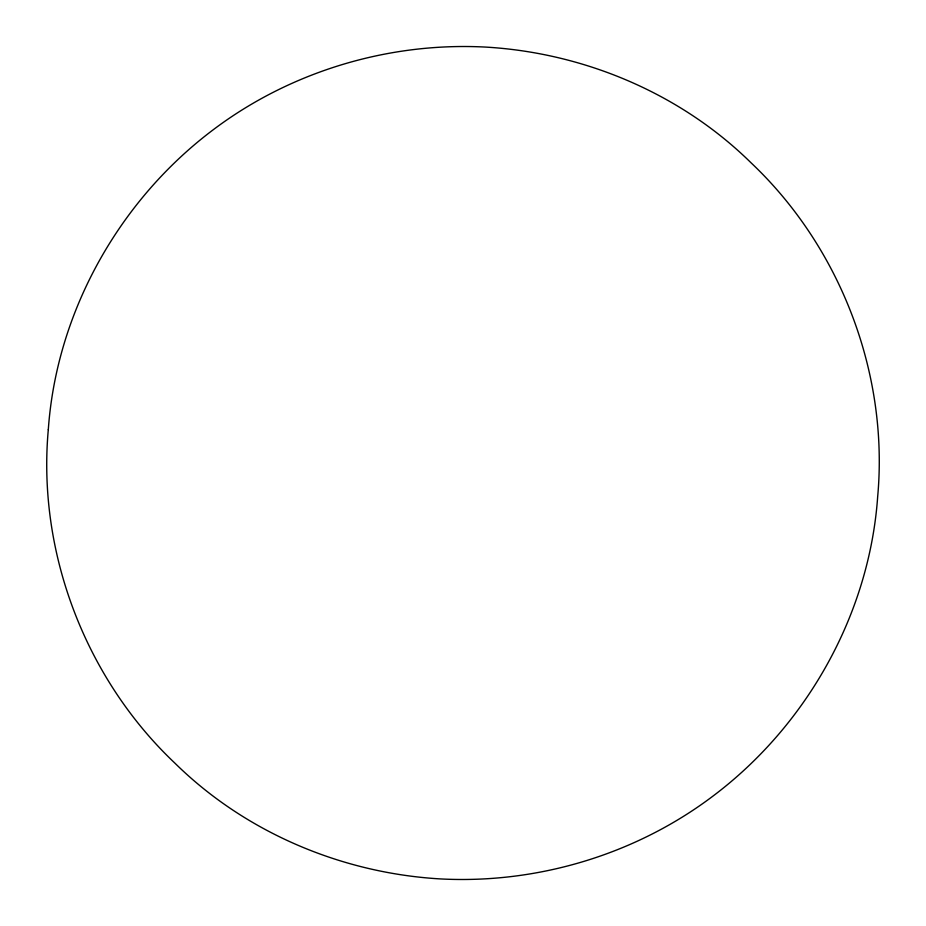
<?xml version="1.0" encoding="UTF-8"?>
<svg xmlns="http://www.w3.org/2000/svg" width="926" height="926" viewBox="0 0 926 926"><rect width="100%" height="100%" fill="white"/><g stroke="black" fill="none" stroke-linecap="round" stroke-linejoin="round"><path stroke-width="1.39" d="M48.302 429.652C37.19 552.359 85.493 678.631 174.921 763.163C245.355 832.52 341.902 873.195 440.313 878.913C536.767 884.029 634.657 854.86 712.001 796.823C806.442 726.239 869.502 614.297 877.698 496.348C888.81 373.641 840.507 247.369 751.079 162.837C680.645 93.48 584.098 52.805 485.687 47.087C389.233 41.971 291.343 71.14 213.999 129.177C119.558 199.761 56.498 311.703 48.302 429.652"/></g></svg>
